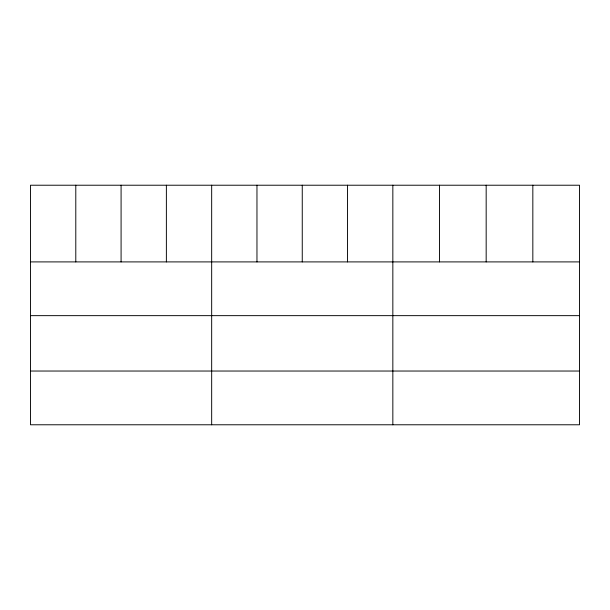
<?xml version="1.0" encoding="UTF-8"?>
<svg xmlns="http://www.w3.org/2000/svg" width="610" height="610" viewBox="0 0 610 610"><rect width="100%" height="100%" fill="white"/><g stroke="black" fill="none" stroke-linecap="round" stroke-linejoin="round"><path stroke-width="0.91" d="M579.5 261.904L579.5 424.781L30.5 424.781L30.5 185.219L579.5 185.219L579.5 261.904L30.5 261.904M30.5 315.652L579.5 315.652M30.5 371.032L579.5 371.032M532.835 185.219L532.835 261.904M486.17 185.219L486.17 261.904M439.505 185.219L439.505 261.904M392.84 185.219L392.84 424.781M347.548 185.219L347.548 261.904M302.255 185.219L302.255 261.904M256.962 185.219L256.962 261.904M211.67 185.219L211.67 424.781M166.377 185.219L166.377 261.904M121.085 185.219L121.085 261.904M75.793 185.219L75.793 261.904"/></g></svg>
